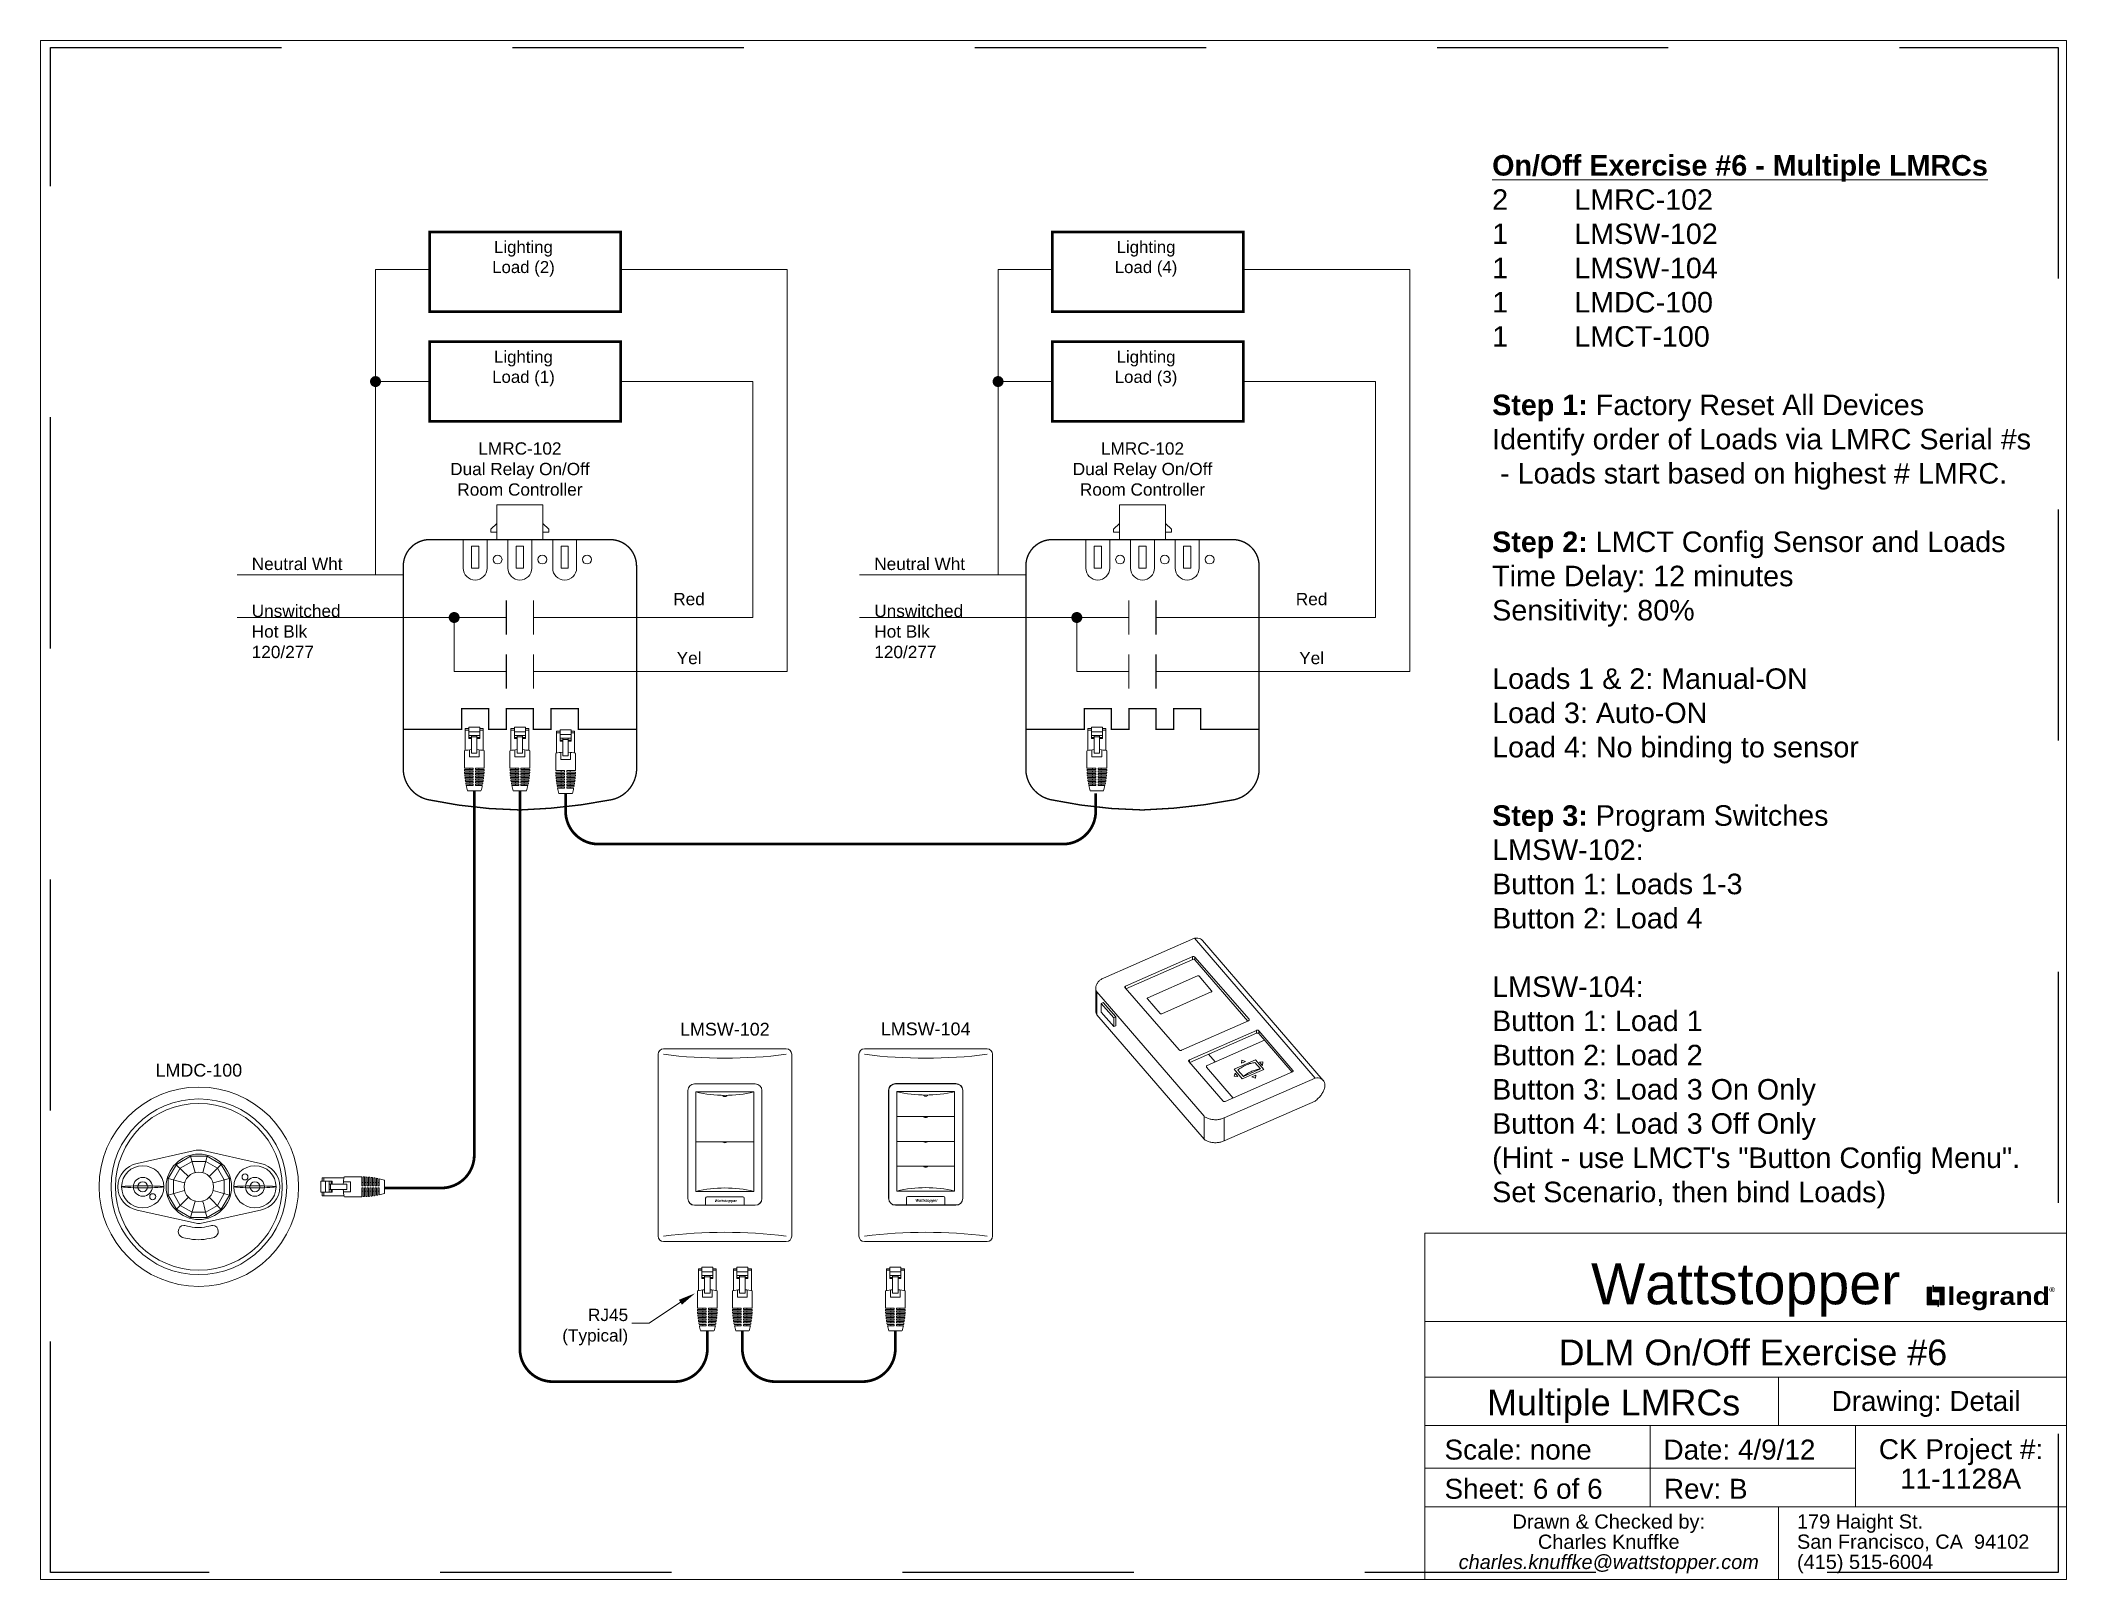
# Paper-space layout 'OnOff E6' of a CAD drawing. Header units: inches. Extents: x 6.51 to 16.38, y 0.58 to 8.08.
# The model-space entities are those that its viewports show. They can reach past a viewport. Long polylines and large blocks are cut down to what shows.
import ezdxf
from ezdxf.enums import TextEntityAlignment as Align

# ---------------------------------------------------------------- set-up
doc = ezdxf.new("R2010")
doc.units = ezdxf.units.IN
doc.header["$MEASUREMENT"] = 0
doc.linetypes.add('Demo', pattern=[0.5, 0.25, -0.25])
doc.linetypes.add('HIDDEN2', pattern=[0.1875, 0.125, -0.0625])
doc.layers.get('0').update_dxf_attribs({"lineweight": 5})
doc.layers.add('PS Borders', color=40, linetype='Demo', lineweight=5, plot=False)
for name, color, linetype, lineweight in [('Title Block', 7, 'Continuous', 5), ('Viewport', 7, 'Continuous', 5), ('WS', 3, 'Continuous', 5), ('WS_DETAIL', 7, 'Continuous', 5), ('WS_LineVoltage', 1, 'Continuous', 5)]:
    doc.layers.add(name, color=color, linetype=linetype, lineweight=lineweight)
doc.styles.add('ARIAL', font='arial.ttf')
doc.styles.add('Legrand', font='ariblk.ttf', dxfattribs={"height": 0.1875})

# ---------------------------------------------------------------- blocks, each defined once
blk = doc.blocks.new('Title_Knuffke')
h = blk.add_hatch(color=256)
h.dxf.hatch_style = 1
h.paths.add_polyline_path([(-0.6787, 1.3372), (-0.6317, 1.3372), (-0.6317, 1.3606), (-0.657, 1.3606), (-0.657, 1.4242), (-0.6787, 1.4242)])
h.paths.add_polyline_path([(-0.6228, 1.361), (-0.6259, 1.361), (-0.6259, 1.3301), (-0.6228, 1.3301)])
h.paths.add_polyline_path([(-0.6513, 1.4008), (-0.6481, 1.4008), (-0.6481, 1.4316), (-0.6513, 1.4316)])
h.paths.add_polyline_path([(-0.617, 1.4011), (-0.617, 1.3376), (-0.5953, 1.3376), (-0.5953, 1.4245), (-0.6424, 1.4245), (-0.6424, 1.4011)])
for points in [[(-0.657, 1.3606), (-0.6317, 1.3606), (-0.6317, 1.3372), (-0.6787, 1.3372), (-0.6787, 1.4242), (-0.657, 1.4242)], [(-0.6481, 1.4008), (-0.6513, 1.4008), (-0.6513, 1.4316), (-0.6481, 1.4316)], [(-0.617, 1.4011), (-0.6424, 1.4011), (-0.6424, 1.4245), (-0.5953, 1.4245), (-0.5953, 1.3376), (-0.617, 1.3376)], [(-0.6259, 1.361), (-0.6228, 1.361), (-0.6228, 1.3301), (-0.6259, 1.3301)]]:
    blk.add_lwpolyline(points, close=True)
at = {"layer": 'Title Block', "color": 7, "linetype": 'Continuous'}
for p, q in [((-3.125, 0), (-3.125, 1.6875)), ((-3.125, 1.6875), (0, 1.6875)), ((0, 1.6875), (0, 0)), ((-3.125, 1.257), (0, 1.257)), ((-3.125, 0.9861), (0, 0.9861)), ((-1.4028, 0.75), (-1.4028, 0.9861)), ((-3.125, 0.75), (0, 0.75)), ((-2.0278, 0.3542), (-2.0278, 0.75)), ((-1.0278, 0.3542), (-1.0278, 0.75)), ((-1.0278, 0.5417), (-3.125, 0.5417)), ((0, 0.3542), (-3.125, 0.3542)), ((-1.4028, 0), (-1.4028, 0.3542)), ((0, 0), (-3.125, 0))]:
    blk.add_line(p, q, dxfattribs=at)
at = {"style": 'Legrand'}
blk.add_text('legrand', height=0.08643, dxfattribs=at).set_placement((-0.5795, 1.381), align=Align.MIDDLE_LEFT)
blk.add_text('®', height=0.0235, dxfattribs=at).set_placement((-0.0839, 1.4002))
at = {"insert": (-1.5625, 1.4104), "char_height": 0.0375, "attachment_point": 5, "style": 'ARIAL'}
blk.add_mtext_dynamic_manual_height_columns('\\A2;{\\fArial|b0|i0|c0|p34;\\H5.3333x;Wattstopper}', width=0.688877, gutter_width=0.9375, heights=[0], dxfattribs=at)
at = {"layer": 'Title Block', "color": 7, "style": 'ARIAL'}
blk.add_text('CK Project #:', height=0.0972, dxfattribs=at).set_placement((-0.5139, 0.5861), align=Align.CENTER)
at = {"layer": 'Title Block', "color": 7, "char_height": 0.0694, "line_spacing_factor": 0.85, "style": 'ARIAL'}
for s, insert, width, attachment_point in [('Drawn & Checked by:\\PCharles Knuffke\\P{\\fArial|b0|i1|c0|p34;charles.knuffke@wattstopper.com}', (-2.2292, 0.317), 1.258431, 2), ('179 Haight St.\\PSan Francisco, CA  94102\\P(415) 515-6004', (-1.3124, 0.3173), 1.312364, 1)]:
    blk.add_mtext(s, dxfattribs=dict(at, insert=insert, width=width, attachment_point=attachment_point))
at = {"layer": 'Viewport', "style": 'ARIAL', "flags": 8}
for tag, height, p in [('SITE_NAME', 0.125, (-1.5271, 1.0438)), ('DRAWING_DEF', 0.125, (-2.2053, 0.7995)), ('DRAWING_TYPE', 0.0972, (-0.6836, 0.8208)), ('JOB#', 0.0972, (-0.5155, 0.443))]:
    blk.add_attdef(tag, text='', height=height, dxfattribs=at).set_placement(p, align=Align.CENTER)
for tag, p in [('SCALE', (-3.0291, 0.584)), ('DATE', (-1.9625, 0.584)), ('SHEET#', (-3.0291, 0.3931)), ('REVISION', (-1.9605, 0.3931))]:
    blk.add_attdef(tag, p, '', height=0.0972, dxfattribs=at)
blk = doc.blocks.new('A$C756910A1')
at = {"layer": 'WS_DETAIL'}
for p, q in [((0.15, 6.6), (0.15, 10.17)), ((0.15, 10.17), (0.73, 10.17)), ((0.73, 10.43), (0.73, 8.56)), ((0.73, 10.43), (2.51, 10.43)), ((2.51, 10.43), (2.51, 8.56)), ((3.08, 10.17), (2.51, 10.17)), ((3.08, 6.6), (3.08, 10.17)), ((0.73, 9.92), (0.15, 9.92)), ((2.51, 9.66), (0.73, 9.66)), ((2.51, 9.06), (0.73, 9.06)), ((0.73, 8.74), (1.17, 8.74)), ((0.73, 8.56), (1.17, 8.56)), ((0.81, 6.7), (0.81, 5.55)), ((1.17, 6.17), (1.17, 9.06)), ((1.17, 8.85), (2.06, 8.85)), ((2.06, 6.17), (2.06, 9.06)), ((2.06, 8.74), (2.51, 8.74)), ((2.51, 8.56), (2.06, 8.56)), ((2.42, 6.7), (2.42, 5.55)), ((3.08, 9.92), (2.51, 9.92)), ((0, 6.56), (0, 3.73)), ((0, 3.73), (1.43, 3.73)), ((0, 3.51), (1.43, 3.51)), ((0.81, 5.55), (2.42, 5.55)), ((0.89, 3.73), (0.89, 3.51)), ((1.17, 6.17), (2.06, 6.17)), ((1.43, 3.51), (1.43, 3.73)), ((1.8, 3.73), (3.23, 3.73)), ((1.8, 3.51), (1.8, 3.73)), ((1.8, 3.51), (3.23, 3.51)), ((2.34, 3.73), (2.34, 3.51)), ((3.23, 6.56), (3.23, 3.73)), ((0.01, 3.29), (1.43, 3.29)), ((0.02, 3.06), (1.43, 3.06)), ((0.03, 2.84), (1.43, 2.84)), ((0.05, 2.62), (1.43, 2.62)), ((0.07, 2.4), (1.43, 2.4)), ((0.09, 2.18), (1.43, 2.18)), ((0.12, 1.96), (1.43, 1.96)), ((0.15, 1.74), (1.43, 1.74)), ((0.18, 1.52), (1.43, 1.52)), ((0.22, 1.3), (1.43, 1.3)), ((0.26, 1.08), (1.43, 1.08)), ((0.31, 0.86), (1.43, 0.86)), ((0.89, 3.29), (0.89, 3.06)), ((0.89, 2.84), (0.89, 2.62)), ((0.89, 2.4), (0.89, 2.18)), ((0.89, 1.96), (0.89, 1.74)), ((0.89, 1.52), (0.89, 1.3)), ((0.89, 1.08), (0.89, 0.86)), ((1.43, 3.06), (1.43, 3.29)), ((1.43, 2.62), (1.43, 2.84)), ((1.43, 2.18), (1.43, 2.4)), ((1.43, 1.74), (1.43, 1.96)), ((1.43, 1.3), (1.43, 1.52)), ((1.43, 0.86), (1.43, 1.08)), ((1.8, 3.29), (3.23, 3.29)), ((1.8, 3.06), (1.8, 3.29)), ((1.8, 3.06), (3.22, 3.06)), ((1.8, 2.84), (3.2, 2.84)), ((1.8, 2.62), (1.8, 2.84)), ((1.8, 2.62), (3.19, 2.62)), ((1.8, 2.4), (3.17, 2.4)), ((1.8, 2.18), (1.8, 2.4)), ((1.8, 2.18), (3.14, 2.18)), ((1.8, 1.96), (3.12, 1.96)), ((1.8, 1.74), (1.8, 1.96)), ((1.8, 1.74), (3.09, 1.74)), ((1.8, 1.52), (3.05, 1.52)), ((1.8, 1.3), (1.8, 1.52)), ((1.8, 1.3), (3.01, 1.3)), ((1.8, 1.08), (2.97, 1.08)), ((1.8, 0.86), (1.8, 1.08)), ((1.8, 0.86), (2.92, 0.86)), ((2.34, 3.29), (2.34, 3.06)), ((2.34, 2.84), (2.34, 2.62)), ((2.34, 2.4), (2.34, 2.18)), ((2.34, 1.96), (2.34, 1.74)), ((2.34, 1.52), (2.34, 1.3)), ((2.34, 1.08), (2.34, 0.86)), ((2.69, 0), (0.52, 0))]:
    blk.add_line(p, q, dxfattribs=at)
for centre, radius, start, end in [((1.62, -0.58), 7.33, 93.502, 102.7411), ((1.62, -0.58), 7.33, 77.2589, 86.498), ((13.49, 3.73), 13.49, 180.937, 181.8742), ((-10.25, 3.73), 13.49, 358.1258, 359.063), ((13.49, 3.73), 13.49, 182.8119, 183.7504), ((13.49, 3.73), 13.49, 184.6899, 185.6307), ((13.49, 3.73), 13.49, 186.573, 187.5171), ((13.49, 3.73), 13.49, 188.4632, 189.4117), ((13.49, 3.73), 13.49, 190.3627, 191.3167), ((13.49, 3.73), 13.49, 192.2739, 196.0379), ((-10.25, 3.73), 13.49, 343.9621, 347.7261), ((-10.25, 3.73), 13.49, 348.6833, 349.6373), ((-10.25, 3.73), 13.49, 350.5883, 351.5368), ((-10.25, 3.73), 13.49, 352.4829, 353.427), ((-10.25, 3.73), 13.49, 354.3693, 355.3101), ((-10.25, 3.73), 13.49, 356.2496, 357.1881)]:
    blk.add_arc(centre, radius, start, end, dxfattribs=at)
blk = doc.blocks.new('RJ45')
at = {"layer": 'WS_DETAIL', "xscale": 1.117448685388325, "yscale": 1.117448685388325, "zscale": 1.117448685388325}
blk.add_blockref('A$C756910A1', (59.47, 150.68), dxfattribs=at)
blk = doc.blocks.new('A$C28216DC1')
at = {"layer": 'WS_DETAIL'}
blk.add_lwpolyline([(22.84, 8.11), (17.13, 4.27), (13.98, 4.27)], dxfattribs=at)
blk.add_solid([(23.11, 7.67), (22.56, 8.56), (25.52, 9.76)], dxfattribs=at)
at = {"layer": 'WS_DETAIL', "linetype": 'Continuous', "insert": (13.29, 3.59), "char_height": 2.25, "width": 37.309, "attachment_point": 6, "style": 'ARIAL'}
blk.add_mtext('\\pi29.81;RJ45\\P\\pi22.42;(Typical)', dxfattribs=at)
blk = doc.blocks.new('LMCT-100_i')
at = {"extrusion": (0, 0.700492, 0.71366)}
for p, q in [((-24.44, 12.57), (-4.49, 21.34)), ((21.96, -9.31), (-4.49, 21.34)), ((-2.72, 20.82), (23.73, -9.83)), ((-19.6, 10.84), (-4.88, 17.31)), ((-4.88, 16.69), (-19.52, 10.26)), ((-4.89, 17.31), (-4.89, 16.68)), ((-4.39, 17.23), (7.47, 3.58)), ((-4.39, 17.22), (-4.39, 16.6)), ((7.2, 3.17), (-4.39, 16.6)), ((-26.13, 10.41), (-26.13, 5.37)), ((-25.93, 9.59), (-25.93, 4.54)), ((-25.92, 9.59), (-2.4, -17.69)), ((-7.85, -3.15), (-19.72, 10.49)), ((-19.6, 10.84), (-19.6, 10.35)), ((-14.71, 8.31), (-3.84, 13.09)), ((-0.8, 9.56), (-11.67, 4.79)), ((-3.47, 13.03), (-0.73, 9.81)), ((-24.48, 7.23), (-24.92, 7.04)), ((-24.92, 7.04), (-22.2, 3.89)), ((-24.92, 7.04), (-24.92, 5.11)), ((-22.2, 1.96), (-24.92, 5.11)), ((-12.03, 4.85), (-14.8, 8.05)), ((-22.2, 3.89), (-21.76, 4.08)), ((-22.2, 1.96), (-22.2, 3.89)), ((-21.76, 2.15), (-22.2, 1.96)), ((-21.76, 2.15), (-21.76, 4.08)), ((7.36, 3.23), (-7.36, -3.23)), ((-5.6, -5.33), (9.12, 1.14)), ((9.12, 0.51), (-5.52, -5.91)), ((7.47, 3.58), (7.47, 3.31)), ((9.12, 1.14), (9.12, 0.51)), ((9.61, 1.05), (17.1, -7.63)), ((9.61, 1.05), (9.61, 0.43)), ((16.9, -8.02), (9.61, 0.43)), ((-1.72, -6.58), (10.88, -1.04)), ((0.07, -5.79), (-1.38, -4.1)), ((1.77, -14.36), (-5.72, -5.68)), ((-5.6, -5.33), (-5.6, -5.82)), ((3.96, -13.7), (-1.84, -6.93)), ((16.98, -7.98), (2.27, -14.44)), ((4.2, -7.4), (8.9, -5.34)), ((6, -9.49), (4.2, -7.4)), ((5.05, -8.96), (4.42, -8.23)), ((6.24, -8.97), (5.04, -7.57)), ((6, -9.49), (10.7, -7.42)), ((6.24, -8.97), (9.96, -7.33)), ((8.76, -5.94), (9.96, -7.33)), ((10.7, -7.42), (8.9, -5.34)), ((17.1, -7.63), (17.1, -7.9)), ((21.96, -9.31), (2, -18.08)), ((-2.4, -22.73), (-2.4, -17.69)), ((2, -23.12), (21.96, -14.36)), ((2, -18.08), (2, -23.12))]:
    blk.add_line(p, q, dxfattribs=at)
for p, q in [((4.42, -8.23), (4.2, -8.91)), ((5.83, -6.07), (5.93, -5.37)), ((6.71, -5.7), (5.93, -5.37)), ((8.87, -9.36), (8.97, -8.66)), ((9.78, -5.85), (10.48, -5.73)), ((10.4, -6.57), (10.48, -5.73)), ((5.05, -8.96), (4.2, -8.91)), ((8.87, -9.36), (8.09, -9.03))]:
    blk.add_line(p, q)
at = {"extrusion": (-0.310472, -0.62793, 0.71366)}
for p, q in [((6.71, -5.7), (5.83, -6.07)), ((8.97, -8.66), (8.09, -9.03))]:
    blk.add_line(p, q, dxfattribs=at)
at = {"extrusion": (-0.692921, 0.102711, 0.71366)}
blk.add_line((10.4, -6.57), (9.78, -5.85), dxfattribs=at)
for centre in [(-4.71, 16.87), (-4.71, 16.25)]:
    blk.add_arc(centre, 0.477, 48.6015, 112.129)
for points, knots in [([(-4.49, 21.34), (-4.24, 21.37), (-3.76, 21.38), (-3.16, 21.21), (-2.85, 20.98), (-2.72, 20.83), (-2.72, 20.82)], [0, 0, 0, 0, 0.1, 0.2, 0.3, 0.3044799, 0.3044799, 0.3044799, 0.3044799]), ([(-25.93, 4.54), (-26.02, 4.72), (-26.11, 5), (-26.13, 5.28), (-26.13, 5.37)], [0, 0, 0, 0, 0.1666667, 0.2459578, 0.2459578, 0.2459578, 0.2459578])]:
    blk.add_open_spline(points, degree=3, knots=knots)
for points in [[(-24.44, 12.57), (-24.67, 12.47), (-25.09, 12.23), (-25.6, 11.79), (-25.95, 11.27), (-26.13, 10.71), (-26.14, 10.14), (-26.02, 9.77), (-25.93, 9.59)], [(-19.72, 10.49), (-19.73, 10.51), (-19.76, 10.55), (-19.77, 10.62), (-19.77, 10.69), (-19.73, 10.75), (-19.68, 10.8), (-19.63, 10.83), (-19.6, 10.84)], [(-3.84, 13.09), (-3.82, 13.1), (-3.78, 13.11), (-3.71, 13.12), (-3.64, 13.11), (-3.57, 13.1), (-3.52, 13.07), (-3.49, 13.04), (-3.47, 13.03)], [(-0.73, 9.81), (-0.72, 9.8), (-0.7, 9.77), (-0.69, 9.72), (-0.69, 9.67), (-0.72, 9.62), (-0.76, 9.58), (-0.8, 9.56), (-0.82, 9.55)], [(-14.8, 8.05), (-14.81, 8.07), (-14.83, 8.1), (-14.84, 8.15), (-14.83, 8.2), (-14.81, 8.24), (-14.77, 8.28), (-14.73, 8.3), (-14.71, 8.31)], [(-11.67, 4.79), (-11.69, 4.78), (-11.73, 4.76), (-11.8, 4.75), (-11.87, 4.76), (-11.93, 4.78), (-11.99, 4.81), (-12.02, 4.83), (-12.03, 4.85)], [(7.47, 3.58), (7.49, 3.56), (7.51, 3.52), (7.53, 3.46), (7.52, 3.39), (7.48, 3.32), (7.43, 3.27), (7.38, 3.24), (7.35, 3.23)], [(9.12, 1.14), (9.14, 1.15), (9.2, 1.17), (9.3, 1.18), (9.39, 1.17), (9.48, 1.15), (9.56, 1.11), (9.6, 1.07), (9.61, 1.05)], [(9.61, 0.43), (9.6, 0.45), (9.56, 0.48), (9.48, 0.52), (9.39, 0.55), (9.3, 0.56), (9.2, 0.54), (9.14, 0.53), (9.12, 0.51)], [(-7.36, -3.23), (-7.38, -3.24), (-7.44, -3.26), (-7.54, -3.27), (-7.63, -3.27), (-7.72, -3.24), (-7.8, -3.2), (-7.84, -3.17), (-7.85, -3.15)], [(-5.72, -5.68), (-5.73, -5.66), (-5.76, -5.62), (-5.77, -5.56), (-5.76, -5.49), (-5.73, -5.42), (-5.67, -5.37), (-5.62, -5.34), (-5.6, -5.33)], [(-1.84, -6.93), (-1.85, -6.91), (-1.88, -6.87), (-1.89, -6.8), (-1.88, -6.74), (-1.85, -6.67), (-1.8, -6.62), (-1.75, -6.59), (-1.72, -6.58)], [(5.04, -7.57), (5.33, -7.34), (5.94, -6.91), (6.9, -6.4), (7.85, -6.06), (8.47, -5.96), (8.76, -5.94)], [(9.96, -7.33), (9.67, -7.35), (9.06, -7.46), (8.1, -7.8), (7.14, -8.3), (6.53, -8.73), (6.24, -8.97)], [(17.1, -7.63), (17.12, -7.65), (17.14, -7.69), (17.16, -7.75), (17.15, -7.82), (17.11, -7.88), (17.06, -7.94), (17.01, -7.97), (16.98, -7.98)], [(21.96, -14.36), (22.21, -14.17), (22.68, -13.76), (23.28, -13.06), (23.74, -12.32), (24.02, -11.58), (24.12, -10.88), (24.02, -10.27), (23.74, -9.78), (23.28, -9.44), (22.68, -9.27), (22.21, -9.28), (21.96, -9.31)], [(-2.4, -17.69), (-2.22, -17.83), (-1.8, -18.07), (-1.08, -18.32), (-0.3, -18.46), (0.5, -18.47), (1.29, -18.34), (1.78, -18.18), (2, -18.08)], [(2.27, -14.44), (2.24, -14.46), (2.18, -14.48), (2.09, -14.49), (1.99, -14.48), (1.9, -14.45), (1.83, -14.42), (1.79, -14.38), (1.77, -14.36)], [(2, -23.12), (1.78, -23.22), (1.29, -23.39), (0.5, -23.51), (-0.3, -23.5), (-1.08, -23.37), (-1.8, -23.11), (-2.22, -22.87), (-2.4, -22.73)]]:
    blk.add_open_spline(points, degree=3)
at = {"layer": 'WS_DETAIL', "extrusion": (0, 0.700492, 0.71366)}
blk.add_line((-25.93, 4.54), (-2.4, -22.73), dxfattribs=at)
at = {"layer": 'WS_DETAIL'}
blk.add_line((-24.48, 7.23), (-21.76, 4.08), dxfattribs=at)
blk = doc.blocks.new('WallPlate1Gang')
for p, q in [((-11.72, 0.96), (-11.72, 32.87)), ((-10.76, 33.83), (10.76, 33.83)), ((11.72, 32.87), (11.72, 0.96)), ((-6.49, 26.51), (-6.49, 7.57)), ((-5.31, 27.69), (5.31, 27.69)), ((6.49, 26.51), (6.49, 7.57)), ((5.31, 6.39), (-5.31, 6.39)), ((-10.76, 0), (10.76, 0))]:
    blk.add_line(p, q)
for centre, radius, start, end in [((-10.76, 32.87), 0.96, 90, 180), ((0, 117.5), 85.31, 262.7571, 277.2429), ((10.76, 32.87), 0.96, 0, 90), ((-5.31, 26.51), 1.18, 90, 180), ((5.31, 26.51), 1.18, 0, 90), ((-5.31, 7.57), 1.18, 180, 270), ((5.31, 7.57), 1.18, 270, 0), ((-10.76, 0.96), 0.96, 180, 270), ((0, -83.67), 85.31, 82.7571, 97.2429), ((10.76, 0.96), 0.96, 270, 0)]:
    blk.add_arc(centre, radius, start, end)
blk = doc.blocks.new('*U137')
blk.add_blockref('WallPlate1Gang', (0, -0.01))
blk = doc.blocks.new('*U251')
for p, q in [((-6.5, 20.13), (-6.5, 1.18)), ((-5.32, 21.31), (5.32, 21.31)), ((-5.07, 2.44), (-5.07, 19.89)), ((-5.07, 19.89), (5.07, 19.89)), ((-5.07, 19.89), (5.07, 19.89)), ((-0.33, 19.29), (-0.33, 19.19)), ((0.33, 19.29), (0.33, 19.19)), ((5.07, 19.89), (5.07, 2.44)), ((6.5, 20.13), (6.5, 1.18)), ((-5.07, 11.16), (0, 11.16)), ((-0.33, 11.17), (-0.33, 11.06)), ((0, 11.16), (5.07, 11.16)), ((0.33, 11.17), (0.33, 11.06)), ((5.32, 0), (-5.32, 0)), ((5.07, 2.44), (-5.07, 2.44)), ((-3.38, 1.24), (-3.38, 0)), ((3.14, 1.48), (-3.14, 1.48)), ((3.38, 1.24), (3.38, 0))]:
    blk.add_line(p, q)
for centre, radius, start, end in [((-5.32, 20.13), 1.18, 90, 180), ((0, 41.25), 21.96, 256.6482, 283.3518), ((0, 19.73), 0.639, 238.6629, 301.3371), ((5.32, 20.13), 1.18, 0, 90), ((0, 11.61), 0.639, 238.6629, 301.3371), ((-5.32, 1.18), 1.18, 180, 270), ((0, -18.92), 21.96, 76.6482, 103.3518), ((-3.14, 1.24), 0.239, 90, 180), ((3.14, 1.24), 0.239, 0, 90), ((5.32, 1.18), 1.18, 270, 0)]:
    blk.add_arc(centre, radius, start, end)
at = {"style": 'ARIAL'}
for s, insert, char_height, width, attachment_point in [('LMSW-102', (0, 32.02), 2.25, 40.9705, 2), ('{\\fArial|b1|i1|c0|p34;Wattstopper}', (-1.79, 1.04), 0.4798, 3.7953, 1)]:
    blk.add_mtext(s, dxfattribs=dict(at, insert=insert, char_height=char_height, width=width, attachment_point=attachment_point))
blk = doc.blocks.new('*U249')
for p, q in [((-6.5, 20.13), (-6.5, 1.18)), ((-5.32, 21.31), (5.32, 21.31)), ((-5.07, 2.44), (-5.07, 19.89)), ((-5.07, 19.89), (5.07, 19.89)), ((-0.33, 19.29), (-0.33, 19.19)), ((0.33, 19.29), (0.33, 19.19)), ((5.07, 19.89), (5.07, 2.44)), ((6.5, 20.13), (6.5, 1.18)), ((-5.07, 15.52), (0, 15.52)), ((-0.33, 15.53), (-0.33, 15.42)), ((0, 15.52), (5.07, 15.52)), ((0.33, 15.53), (0.33, 15.42)), ((-5.07, 11.16), (0, 11.16)), ((-0.33, 11.17), (-0.33, 11.06)), ((0, 11.16), (5.07, 11.16)), ((0.33, 11.17), (0.33, 11.06)), ((-5.07, 6.8), (0, 6.8)), ((-0.33, 6.81), (-0.33, 6.7)), ((0, 6.8), (5.07, 6.8)), ((0.33, 6.81), (0.33, 6.7)), ((5.32, 0), (-5.32, 0)), ((5.07, 2.44), (-5.07, 2.44)), ((5.07, 2.44), (-5.07, 2.44)), ((-3.38, 1.24), (-3.38, 0)), ((3.14, 1.48), (-3.14, 1.48)), ((3.38, 1.24), (3.38, 0))]:
    blk.add_line(p, q)
for centre, radius, start, end in [((-5.32, 20.13), 1.18, 90, 180), ((0, 41.25), 21.96, 256.6482, 283.3518), ((0, 19.73), 0.639, 238.6629, 301.3371), ((5.32, 20.13), 1.18, 0, 90), ((0, 15.97), 0.639, 238.6629, 301.3371), ((0, 11.61), 0.639, 238.6629, 301.3371), ((0, 7.25), 0.639, 238.6629, 301.3371), ((-5.32, 1.18), 1.18, 180, 270), ((0, -18.92), 21.96, 76.6482, 103.3518), ((-3.14, 1.24), 0.239, 90, 180), ((3.14, 1.24), 0.239, 0, 90), ((5.32, 1.18), 1.18, 270, 0)]:
    blk.add_arc(centre, radius, start, end)
at = {"style": 'ARIAL'}
for s, insert, char_height, width, attachment_point in [('LMSW-104', (0, 32.02), 2.25, 40.9705, 2), ('{\\fArial|b1|i1|c0|p34;Wattstopper}', (-1.79, 1.04), 0.4798, 3.7953, 1)]:
    blk.add_mtext(s, dxfattribs=dict(at, insert=insert, char_height=char_height, width=width, attachment_point=attachment_point))
blk = doc.blocks.new('*U257')
at = {"lineweight": 18}
for points in [[(-1.44, -5.36), (-3.92, -3.92), (-5.36, -1.44), (-5.36, 1.43), (-3.92, 3.92), (-1.44, 5.36), (1.43, 5.36), (3.92, 3.92), (5.36, 1.43), (5.36, -1.44), (3.92, -3.92), (1.43, -5.36), (-1.44, -5.36)], [(-1.2, -4.47), (-3.27, -3.27), (-4.47, -1.2), (-4.47, 1.2), (-3.27, 3.27), (-1.2, 4.46), (1.2, 4.46), (3.27, 3.27), (4.46, 1.2), (4.46, -1.2), (3.27, -3.27), (1.2, -4.47), (-1.2, -4.47)], [(-3.97, 3.84), (-1.83, 1.83)], [(-1.44, 5.36), (-0.67, 2.5)], [(1.43, 5.36), (0.67, 2.5)], [(3.92, 3.92), (1.83, 1.83)], [(-2.5, 0.67), (-5.36, 1.43)], [(5.36, 1.43), (2.5, 0.67)], [(-2.5, -0.67), (-5.36, -1.44)], [(-1.83, -1.83), (-3.92, -3.92)], [(-0.67, -2.5), (-1.44, -5.36)], [(3.87, -3.95), (1.83, -1.84)], [(5.36, -1.44), (2.5, -0.67)]]:
    blk.add_lwpolyline(points, dxfattribs=at)
for points, knots in [([(17.49, 0), (17.49, -9.66), (9.66, -17.49), (0, -17.49), (-9.66, -17.49), (-17.49, -9.66), (-17.49, 0), (-17.49, 9.66), (-9.66, 17.49), (0, 17.49), (9.66, 17.49), (17.49, 9.66), (17.49, 0)], [0, 0, 0, 0, 1, 1, 1, 2, 2, 2, 3, 3, 3, 4, 4, 4, 4]), ([(15.41, 0), (15.41, -8.51), (8.51, -15.41), (0, -15.41), (-8.51, -15.41), (-15.41, -8.51), (-15.41, 0), (-15.41, 8.51), (-8.51, 15.41), (0, 15.41), (8.51, 15.41), (15.41, 8.51), (15.41, 0)], [0, 0, 0, 0, 1, 1, 1, 2, 2, 2, 3, 3, 3, 4, 4, 4, 4]), ([(14.63, 0), (14.63, -8.08), (8.08, -14.63), (0, -14.63), (-8.08, -14.63), (-14.63, -8.08), (-14.63, 0), (-14.63, 8.08), (-8.08, 14.63), (0, 14.63), (8.08, 14.63), (14.63, 8.08), (14.63, 0)], [0, 0, 0, 0, 1, 1, 1, 2, 2, 2, 3, 3, 3, 4, 4, 4, 4]), ([(-14.21, 0), (-14.21, 2.03), (-12.74, 3.73), (-10.81, 4.08), (-10.81, 4.08), (-0.46, 6.4), (-0.46, 6.4), (-0.33, 6.43), (-0.17, 6.45), (0, 6.45)], [0, 0, 0, 0, 1, 1, 1, 2, 2, 2, 3, 3, 3, 3]), ([(-6.13, 0), (-6.13, -2.05), (-7.79, -3.7), (-9.84, -3.7), (-11.88, -3.7), (-13.54, -2.05), (-13.54, 0), (-13.54, 2.04), (-11.88, 3.7), (-9.84, 3.7), (-7.79, 3.7), (-6.13, 2.04), (-6.13, 0)], [0, 0, 0, 0, 1, 1, 1, 2, 2, 2, 3, 3, 3, 4, 4, 4, 4]), ([(-6.13, 0), (-6.13, -2.05), (-7.79, -3.7), (-9.84, -3.7), (-11.88, -3.7), (-13.54, -2.05), (-13.54, 0), (-13.54, 2.04), (-11.88, 3.7), (-9.84, 3.7), (-7.79, 3.7), (-6.13, 2.04), (-6.13, 0)], [0, 0, 0, 0, 1, 1, 1, 2, 2, 2, 3, 3, 3, 4, 4, 4, 4]), ([(5.74, 0), (5.74, -3.17), (3.17, -5.74), (0, -5.74), (-3.17, -5.74), (-5.74, -3.17), (-5.74, 0), (-5.74, 3.17), (-3.17, 5.74), (0, 5.74), (3.17, 5.74), (5.74, 3.17), (5.74, 0)], [0, 0, 0, 0, 1, 1, 1, 2, 2, 2, 3, 3, 3, 4, 4, 4, 4]), ([(14.21, 0), (14.21, 2.03), (12.74, 3.73), (10.81, 4.08), (10.81, 4.08), (0.46, 6.4), (0.46, 6.4), (0.33, 6.43), (0.17, 6.45), (0, 6.45)], [0, 0, 0, 0, 1, 1, 1, 2, 2, 2, 3, 3, 3, 3]), ([(6.13, 0), (6.13, 2.04), (7.79, 3.7), (9.83, 3.7), (11.88, 3.7), (13.54, 2.04), (13.54, 0), (13.54, -2.05), (11.88, -3.7), (9.83, -3.7), (7.79, -3.7), (6.13, -2.05), (6.13, 0)], [0, 0, 0, 0, 1, 1, 1, 2, 2, 2, 3, 3, 3, 4, 4, 4, 4]), ([(-6.14, 0), (-6.14, -0.09), (-7.79, -0.17), (-9.84, -0.17), (-11.88, -0.17), (-13.53, -0.09), (-13.53, 0), (-13.53, 0.09), (-11.88, 0.16), (-9.84, 0.16), (-7.79, 0.16), (-6.14, 0.09), (-6.14, 0)], [0, 0, 0, 0, 1, 1, 1, 2, 2, 2, 3, 3, 3, 4, 4, 4, 4]), ([(-6.14, 0), (-6.14, -0.09), (-7.79, -0.17), (-9.84, -0.17), (-11.88, -0.17), (-13.53, -0.09), (-13.53, 0), (-13.53, 0.09), (-11.88, 0.16), (-9.84, 0.16), (-7.79, 0.16), (-6.14, 0.09), (-6.14, 0)], [0, 0, 0, 0, 1, 1, 1, 2, 2, 2, 3, 3, 3, 4, 4, 4, 4]), ([(-8.18, 0), (-8.18, -0.91), (-8.92, -1.66), (-9.84, -1.66), (-10.75, -1.66), (-11.49, -0.91), (-11.49, 0), (-11.49, 0.91), (-10.75, 1.65), (-9.84, 1.65), (-8.92, 1.65), (-8.18, 0.91), (-8.18, 0)], [0, 0, 0, 0, 1, 1, 1, 2, 2, 2, 3, 3, 3, 4, 4, 4, 4]), ([(-8.18, 0), (-8.18, -0.91), (-8.92, -1.66), (-9.84, -1.66), (-10.75, -1.66), (-11.49, -0.91), (-11.49, 0), (-11.49, 0.91), (-10.75, 1.65), (-9.84, 1.65), (-8.92, 1.65), (-8.18, 0.91), (-8.18, 0)], [0, 0, 0, 0, 1, 1, 1, 2, 2, 2, 3, 3, 3, 4, 4, 4, 4]), ([(-8.97, 0), (-8.97, -0.48), (-9.36, -0.87), (-9.84, -0.87), (-10.32, -0.87), (-10.7, -0.48), (-10.7, 0), (-10.7, 0.48), (-10.32, 0.87), (-9.84, 0.87), (-9.36, 0.87), (-8.97, 0.48), (-8.97, 0)], [0, 0, 0, 0, 1, 1, 1, 2, 2, 2, 3, 3, 3, 4, 4, 4, 4]), ([(-8.97, 0), (-8.97, -0.48), (-9.36, -0.87), (-9.84, -0.87), (-10.32, -0.87), (-10.7, -0.48), (-10.7, 0), (-10.7, 0.48), (-10.32, 0.87), (-9.84, 0.87), (-9.36, 0.87), (-8.97, 0.48), (-8.97, 0)], [0, 0, 0, 0, 1, 1, 1, 2, 2, 2, 3, 3, 3, 4, 4, 4, 4]), ([(2.59, 0), (2.59, -1.43), (1.43, -2.59), (0, -2.59), (-1.43, -2.59), (-2.59, -1.43), (-2.59, 0), (-2.59, 1.43), (-1.43, 2.59), (0, 2.59), (1.43, 2.59), (2.59, 1.43), (2.59, 0)], [0, 0, 0, 0, 1, 1, 1, 2, 2, 2, 3, 3, 3, 4, 4, 4, 4]), ([(6.14, 0), (6.14, 0.09), (7.79, 0.16), (9.83, 0.16), (11.88, 0.16), (13.53, 0.09), (13.53, 0), (13.53, -0.09), (11.88, -0.17), (9.83, -0.17), (7.79, -0.17), (6.14, -0.09), (6.14, 0)], [0, 0, 0, 0, 1, 1, 1, 2, 2, 2, 3, 3, 3, 4, 4, 4, 4]), ([(7.57, 1.73), (7.57, 2.02), (7.81, 2.25), (8.1, 2.25), (8.39, 2.25), (8.62, 2.02), (8.62, 1.73), (8.62, 1.44), (8.39, 1.2), (8.1, 1.2), (7.81, 1.2), (7.57, 1.44), (7.57, 1.73)], [0, 0, 0, 0, 1, 1, 1, 2, 2, 2, 3, 3, 3, 4, 4, 4, 4]), ([(8.18, 0), (8.18, 0.91), (8.92, 1.65), (9.83, 1.65), (10.75, 1.65), (11.49, 0.91), (11.49, 0), (11.49, -0.91), (10.75, -1.66), (9.83, -1.66), (8.92, -1.66), (8.18, -0.91), (8.18, 0)], [0, 0, 0, 0, 1, 1, 1, 2, 2, 2, 3, 3, 3, 4, 4, 4, 4]), ([(8.97, 0), (8.97, 0.48), (9.36, 0.87), (9.83, 0.87), (10.31, 0.87), (10.7, 0.48), (10.7, 0), (10.7, -0.48), (10.31, -0.87), (9.83, -0.87), (9.36, -0.87), (8.97, -0.48), (8.97, 0)], [0, 0, 0, 0, 1, 1, 1, 2, 2, 2, 3, 3, 3, 4, 4, 4, 4]), ([(-14.21, 0), (-14.21, -2.04), (-12.74, -3.73), (-10.81, -4.08), (-10.81, -4.08), (-0.46, -6.4), (-0.46, -6.4), (-0.33, -6.43), (-0.17, -6.45), (0, -6.45)], [0, 0, 0, 0, 1, 1, 1, 2, 2, 2, 3, 3, 3, 3]), ([(-7.57, -1.73), (-7.57, -2.02), (-7.81, -2.26), (-8.1, -2.26), (-8.39, -2.26), (-8.62, -2.02), (-8.62, -1.73), (-8.62, -1.44), (-8.39, -1.21), (-8.1, -1.21), (-7.81, -1.21), (-7.57, -1.44), (-7.57, -1.73)], [0, 0, 0, 0, 1, 1, 1, 2, 2, 2, 3, 3, 3, 4, 4, 4, 4]), ([(-7.57, -1.73), (-7.57, -2.02), (-7.81, -2.26), (-8.1, -2.26), (-8.39, -2.26), (-8.62, -2.02), (-8.62, -1.73), (-8.62, -1.44), (-8.39, -1.21), (-8.1, -1.21), (-7.81, -1.21), (-7.57, -1.44), (-7.57, -1.73)], [0, 0, 0, 0, 1, 1, 1, 2, 2, 2, 3, 3, 3, 4, 4, 4, 4]), ([(14.21, 0), (14.21, -2.04), (12.74, -3.73), (10.81, -4.08), (10.81, -4.08), (0.46, -6.4), (0.46, -6.4), (0.33, -6.43), (0.17, -6.45), (0, -6.45)], [0, 0, 0, 0, 1, 1, 1, 2, 2, 2, 3, 3, 3, 3]), ([(-0.1, -9.29), (1.27, -9.29), (2.67, -8.87), (2.67, -8.87), (2.67, -8.87), (2.76, -8.82), (2.76, -8.82), (3.14, -8.68), (3.41, -8.29), (3.41, -7.83), (3.41, -7.24), (2.98, -6.77), (2.44, -6.77), (2.44, -6.77), (2.15, -6.8), (1.77, -6.91), (1.39, -7.03), (0.63, -7.13), (0, -7.13), (0, -7.13), (-0.2, -7.13), (-0.2, -7.13), (-0.83, -7.13), (-1.59, -7.03), (-1.97, -6.91), (-2.35, -6.8), (-2.64, -6.77), (-2.64, -6.77), (-3.18, -6.77), (-3.61, -7.24), (-3.61, -7.83), (-3.61, -8.29), (-3.34, -8.68), (-2.96, -8.82), (-2.96, -8.82), (-2.87, -8.87), (-2.87, -8.87), (-2.87, -8.87), (-1.47, -9.29), (-0.1, -9.29)], [0, 0, 0, 0, 1, 1, 1, 2, 2, 2, 3, 3, 3, 4, 4, 4, 5, 5, 5, 6, 6, 6, 7, 7, 7, 8, 8, 8, 9, 9, 9, 10, 10, 10, 11, 11, 11, 12, 12, 12, 13, 13, 13, 13])]:
    blk.add_open_spline(points, degree=3, knots=knots, dxfattribs=at)
blk.add_open_spline([(1.43, -5.36), (1.43, -5.29), (0.67, -2.5), (0.67, -2.5)], degree=3, dxfattribs=at)
at = {"insert": (0, 21.58), "char_height": 2.25, "width": 40.9705, "attachment_point": 2, "style": 'ARIAL'}
blk.add_mtext('LMDC-100', dxfattribs=at)

msp = doc.modelspace()

# ---------------------------------------------------------------- linework, layer by layer
for p, q in [((-50.252, -66.84), (-50.252, -67.6)), ((-49.245, -66.84), (-50.252, -66.84)), ((-49.245, -66.84), (-49.245, -67.6)), ((-36.6, -66.84), (-36.6, -67.6)), ((-35.594, -66.84), (-36.6, -66.84)), ((-35.594, -66.84), (-35.594, -67.6)), ((-50.252, -67.248), (-50.385, -67.371)), ((-50.385, -67.371), (-50.385, -67.44)), ((-50.385, -67.44), (-50.252, -67.44)), ((-49.245, -67.248), (-49.111, -67.371)), ((-49.111, -67.44), (-49.245, -67.44)), ((-49.111, -67.371), (-49.111, -67.44)), ((-36.6, -67.248), (-36.734, -67.371)), ((-36.734, -67.371), (-36.734, -67.44)), ((-36.734, -67.44), (-36.6, -67.44)), ((-35.594, -67.248), (-35.46, -67.371)), ((-35.46, -67.44), (-35.594, -67.44)), ((-35.46, -67.371), (-35.46, -67.44)), ((-50.991, -67.6), (-50.991, -68.225)), ((-50.467, -68.225), (-50.467, -67.6)), ((-50.01, -68.225), (-50.01, -67.6)), ((-49.486, -67.6), (-49.486, -68.225)), ((-49.029, -68.225), (-49.029, -67.6)), ((-48.506, -67.6), (-48.506, -68.225)), ((-37.34, -67.6), (-37.34, -68.225)), ((-36.816, -68.225), (-36.816, -67.6)), ((-36.359, -68.225), (-36.359, -67.6)), ((-35.835, -67.6), (-35.835, -68.225)), ((-35.378, -68.225), (-35.378, -67.6)), ((-34.854, -67.6), (-34.854, -68.225)), ((-50.046, -68.936), (-50.046, -69.681)), ((-50.045, -68.936), (-50.045, -69.681)), ((-49.452, -68.936), (-49.452, -69.681)), ((-49.451, -68.936), (-49.451, -69.681)), ((-36.394, -68.936), (-36.394, -69.681)), ((-36.394, -68.936), (-36.394, -69.681)), ((-35.801, -68.936), (-35.801, -69.681)), ((-35.8, -68.936), (-35.8, -69.681)), ((-50.046, -70.121), (-50.046, -70.867)), ((-50.045, -70.121), (-50.045, -70.867)), ((-49.452, -70.121), (-49.452, -70.867)), ((-49.451, -70.121), (-49.451, -70.867)), ((-36.394, -70.121), (-36.394, -70.867)), ((-36.394, -70.121), (-36.394, -70.867)), ((-35.801, -70.121), (-35.801, -70.867)), ((-35.8, -70.121), (-35.8, -70.867))]:
    msp.add_line(p, q)
at = {"linetype": 'Continuous', "const_width": 0.06}
for points in [[(-51.726, -62.599), (-47.538, -62.599), (-47.538, -60.854), (-51.726, -60.854)], [(-38.075, -62.599), (-33.887, -62.599), (-33.887, -60.854), (-38.075, -60.854)], [(-47.538, -65.006), (-47.538, -63.261), (-51.726, -63.261), (-51.726, -65.006)], [(-33.887, -65.006), (-33.887, -63.261), (-38.075, -63.261), (-38.075, -65.006)]]:
    msp.add_lwpolyline(points, close=True, dxfattribs=at)
at = {"linetype": 'Continuous', "const_width": 0.03}
for points in [[(-49.749, -73.53, -0.048346), (-51.766, -73.304, -0.329956), (-52.305, -72.672), (-52.305, -68.179, -0.414214), (-51.727, -67.6), (-47.77, -67.6, -0.414214), (-47.191, -68.179), (-47.191, -69.081), (-47.191, -70.826), (-47.191, -72.672, -0.329956), (-47.731, -73.304, -0.0415), (-49.749, -73.53, -0.024292)], [(-36.098, -73.53, -0.048346), (-38.114, -73.304, -0.329956), (-38.654, -72.672), (-38.654, -68.179, -0.414214), (-38.076, -67.6), (-34.118, -67.6, -0.414214), (-33.54, -68.179), (-33.54, -69.081), (-33.54, -70.826), (-33.54, -72.672, -0.329956), (-34.079, -73.304, -0.0415), (-36.098, -73.53, -0.024292)]]:
    msp.add_lwpolyline(points, format="xyb", dxfattribs=at)
for points in [[(-50.809, -68.225), (-50.65, -68.225), (-50.65, -67.742), (-50.809, -67.742)], [(-49.828, -68.225), (-49.669, -68.225), (-49.669, -67.742), (-49.828, -67.742)], [(-48.847, -68.225), (-48.688, -68.225), (-48.688, -67.742), (-48.847, -67.742)], [(-37.157, -68.225), (-36.998, -68.225), (-36.998, -67.742), (-37.157, -67.742)], [(-36.176, -68.225), (-36.018, -68.225), (-36.018, -67.742), (-36.176, -67.742)], [(-35.195, -68.225), (-35.037, -68.225), (-35.037, -67.742), (-35.195, -67.742)]]:
    msp.add_lwpolyline(points, close=True)
at = {"const_width": 0.03}
for points in [[(-52.305, -71.764), (-51.027, -71.764), (-51.027, -71.308), (-50.432, -71.308), (-50.432, -71.764), (-50.046, -71.764), (-50.046, -71.308), (-49.451, -71.308), (-49.451, -71.764), (-49.065, -71.764), (-49.065, -71.308), (-48.47, -71.308), (-48.47, -71.764), (-47.191, -71.764)], [(-38.654, -71.764), (-37.375, -71.764), (-37.375, -71.308), (-36.78, -71.308), (-36.78, -71.764), (-36.395, -71.764), (-36.395, -71.308), (-35.799, -71.308), (-35.799, -71.764), (-35.414, -71.764), (-35.414, -71.308), (-34.819, -71.308), (-34.819, -71.764), (-33.54, -71.764)]]:
    msp.add_lwpolyline(points, dxfattribs=at)
for centre in [(-50.239, -68.037), (-49.258, -68.037), (-48.277, -68.037), (-36.587, -68.037), (-35.607, -68.037), (-34.626, -68.037)]:
    msp.add_circle(centre, 0.0983)
for centre in [(-50.729, -68.225), (-49.748, -68.225), (-48.767, -68.225), (-37.078, -68.225), (-36.097, -68.225), (-35.116, -68.225)]:
    msp.add_arc(centre, 0.262, 180, 0)
at = {"layer": 'PS Borders', "lineweight": -3}
msp.add_lwpolyline([(-60.043, -56.806), (-16.018, -56.806), (-16.018, -90.257), (-60.043, -90.257)], close=True, dxfattribs=at)
at = {"layer": 'WS'}
msp.add_lwpolyline([(-50.749, -73.11, 0.06, 0.06, 0), (-50.749, -81.101, 0.06, 0.06, 0), (-50.749, -81.101, 0.06, 0.06, -0.414214), (-51.469, -81.821, 0.06, 0.06, 0), (-52.718, -81.821, 0, 0, 0)], format="xyseb", dxfattribs=at)
at = {"layer": 'WS', "const_width": 0.06}
for points in [[(-45.638, -84.956), (-45.638, -85.348, -0.414214), (-46.358, -86.068), (-49.029, -86.068, -0.414214), (-49.749, -85.348), (-49.749, -73.11)], [(-48.746, -73.168), (-48.746, -73.559, 0.414214), (-48.026, -74.279), (-37.842, -74.279, 0.414214), (-37.122, -73.559), (-37.122, -73.168)], [(-44.871, -84.956), (-44.871, -85.348, 0.414214), (-44.151, -86.068), (-42.236, -86.068, 0.414214), (-41.516, -85.348), (-41.516, -84.956)]]:
    msp.add_lwpolyline(points, format="xyb", dxfattribs=at)
at = {"layer": 'WS_LineVoltage'}
for p, q in [((-51.726, -61.68), (-52.914, -61.68)), ((-52.914, -61.68), (-52.914, -68.371)), ((-43.886, -61.68), (-47.538, -61.68)), ((-38.075, -61.68), (-39.263, -61.68)), ((-39.263, -61.68), (-39.263, -68.371)), ((-30.235, -61.68), (-33.887, -61.68)), ((-51.726, -64.134), (-52.914, -64.134)), ((-44.64, -64.134), (-47.538, -64.134)), ((-38.075, -64.134), (-39.263, -64.134)), ((-30.989, -64.134), (-33.887, -64.134))]:
    msp.add_line(p, q, dxfattribs=at)
for points in [[(-43.886, -61.68), (-43.886, -61.68), (-43.886, -70.494), (-49.451, -70.494)], [(-30.235, -61.68), (-30.235, -61.68), (-30.235, -70.494), (-35.8, -70.494)], [(-44.64, -64.134), (-44.64, -64.134), (-44.64, -69.309), (-49.451, -69.309)], [(-30.989, -64.134), (-30.989, -64.134), (-30.989, -69.309), (-35.8, -69.309)], [(-52.305, -68.371), (-55.951, -68.371)], [(-38.654, -68.371), (-42.3, -68.371)], [(-50.045, -69.309), (-55.951, -69.309)], [(-50.045, -70.494), (-51.189, -70.494), (-51.189, -69.369)], [(-36.394, -69.309), (-42.3, -69.309)], [(-36.394, -70.494), (-37.537, -70.494), (-37.537, -69.369)]]:
    msp.add_lwpolyline(points, dxfattribs=at)
at = {"layer": 'WS_LineVoltage', "const_width": 0.12}
for points in [[(-52.974, -64.134, 1), (-52.854, -64.134, 1)], [(-39.323, -64.134, 1), (-39.203, -64.134, 1)], [(-51.249, -69.309, 1), (-51.129, -69.309, 1)], [(-37.597, -69.309, 1), (-37.477, -69.309, 1)]]:
    msp.add_lwpolyline(points, format="xyb", close=True, dxfattribs=at)

# ---------------------------------------------------------------- block references
for name, p, xscale, yscale, zscale in [('RJ45', (-58.102, -91.192), 0.12, 0.12, 0.12), ('RJ45', (-57.102, -91.192), 0.12, 0.12, 0.12), ('RJ45', (-56.099, -91.25), 0.12, 0.12, 0.12), ('RJ45', (-44.45, -91.192), 0.12, 0.12, 0.12), ('LMCT-100_i', (-34.508, -78.478), 0.1, 0.1, 0.1), ('*U251', (-45.254, -82.201), 0.125, 0.125, 0.125), ('*U249', (-40.851, -82.194), 0.125, 0.125, 0.125), ('*U137', (-45.253, -82.997), 0.125, 0.125, 0.125), ('*U137', (-40.85, -82.997), 0.125, 0.125, 0.125), ('*U257', (-56.788, -81.795), 0.125, 0.125, 0.125), ('RJ45', (-52.991, -103.038), 0.12, 0.12, 0.12), ('RJ45', (-52.223, -103.038), 0.12, 0.12, 0.12), ('RJ45', (-48.868, -103.038), 0.12, 0.12, 0.12), ('A$C28216DC1', (-48.969, -85.301), 0.12, 0.12, 0.12)]:
    msp.add_blockref(name, p, dxfattribs=dict(xscale=xscale, yscale=yscale, zscale=zscale))
at = {"xscale": 0.12, "yscale": 0.12, "zscale": 0.12, "rotation": 90}
msp.add_blockref('RJ45', (-34.636, -89.148), dxfattribs=at)

# ---------------------------------------------------------------- texts
at = {"linetype": 'HIDDEN2', "char_height": 0.26382, "width": 1.48242, "attachment_point": 2, "style": 'ARIAL'}
for s, insert in [('Lighting Load (2)', (-49.67, -61.051)), ('Lighting Load (4)', (-36.019, -61.051)), ('Lighting Load (1)', (-49.67, -63.459)), ('Lighting Load (3)', (-36.019, -63.459))]:
    msp.add_mtext(s, dxfattribs=dict(at, insert=insert))
at = {"char_height": 0.26989, "width": 5.65768, "attachment_point": 2, "style": 'ARIAL'}
for insert in [(-49.748, -65.467), (-36.097, -65.467)]:
    msp.add_mtext('LMRC-102 \\PDual Relay On/Off \\PRoom Controller', dxfattribs=dict(at, insert=insert))
at = {"linetype": 'Continuous', "char_height": 0.27, "attachment_point": 4, "style": 'ARIAL'}
for s, insert, width in [('Neutral Wht', (-55.629, -68.135), 4.47708), ('Neutral Wht', (-41.978, -68.135), 4.47708), ('Red', (-46.386, -68.906), 6.16099), ('Red', (-32.735, -68.906), 6.16099), ('Unswitched\\PHot Blk\\P120/277', (-55.629, -69.617), 6.93133), ('Unswitched\\PHot Blk\\P120/277', (-41.978, -69.617), 6.93133), ('Yel', (-46.311, -70.199), 6.16099), ('Yel', (-32.66, -70.199), 6.16099)]:
    msp.add_mtext(s, dxfattribs=dict(at, insert=insert, width=width))

psp = doc.layouts.new('OnOff E6')

# ---------------------------------------------------------------- block references
at = {"layer": 'Viewport'}
psp.add_blockref('Title_Knuffke', (16.3771, 0.583), dxfattribs=at).add_auto_attribs({'SITE_NAME': 'DLM On/Off Exercise #6', 'DRAWING_DEF': 'Multiple LMRCs', 'DRAWING_TYPE': 'Drawing: Detail', 'SCALE': 'Scale: none', 'DATE': 'Date: 4/9/12', 'SHEET#': 'Sheet: 6 of 6', 'REVISION': 'Rev: B', 'JOB#': '11-1128A'})

# ---------------------------------------------------------------- texts
at = {"insert": (13.5801, 7.5217), "char_height": 0.1, "attachment_point": 1, "style": 'ARIAL'}
psp.add_mtext_dynamic_manual_height_columns('{\\fArial|b1|i0|c0|p34;\\LOn/Off Exercise #6 - Multiple LMRCs\\P}2^ILMRC-102\\P1^ILMSW-102\\P1^ILMSW-104\\P1^ILMDC-100\\P1^ILMCT-100\\P\\P{\\fArial|b1|i0|c0|p34;Step 1:} Factory Reset All Devices\\PIdentify order of Loads via LMRC Serial #s\\P - Loads start based on highest # LMRC.\\P\\P{\\fArial|b1|i0|c0|p34;Step 2: }LMCT Config Sensor and Loads\\PTime Delay: 12 minutes\\PSensitivity: 80%\\P\\PLoads 1 & 2: Manual-ON\\PLoad 3: Auto-ON\\PLoad 4: No binding to sensor\\P\\P{\\fArial|b1|i0|c0|p34;Step 3:} Program Switches\\PLMSW-102:\\PButton 1: Loads 1-3\\PButton 2: Load 4\\P\\PLMSW-104:\\PButton 1: Load 1\\PButton 2: Load 2\\PButton 3: Load 3 On Only\\PButton 4: Load 3 Off Only\\P(Hint - use LMCT\'s "Button Config Menu". Set Scenario, then bind Loads)', width=2.634869, gutter_width=0.3125, heights=[5.2003], dxfattribs=at)

# ---------------------------------------------------------------- viewports
at = {"layer": '0', "view_target_point": (21.4437, 14.4451)}
psp.add_viewport(center=(11.4438, 4.3314), size=(9.8666, 7.496784), view_center_point=(-59.4916, -87.9758), view_height=33.753466, dxfattribs=at)

doc.saveas('drawing.dxf')
